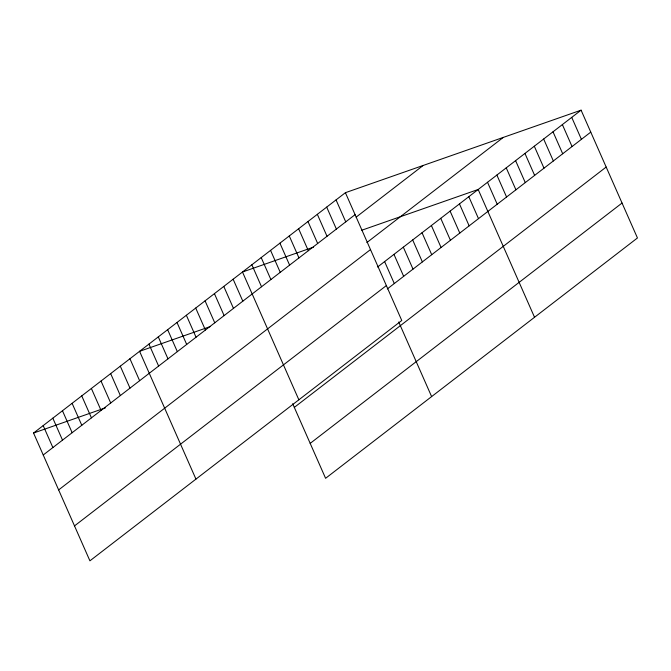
<?xml version="1.0" encoding="UTF-8"?>
<svg xmlns="http://www.w3.org/2000/svg" width="671" height="671" viewBox="0 0 671 671"><rect width="100%" height="100%" fill="white"/><g stroke="black" fill="none" stroke-linecap="round" stroke-linejoin="round"><path stroke-width="1.01" d="M345.406 192.694L401.77 320.495L89.914 560.83L33.55 433.03L345.406 192.694L581.086 110.17L637.45 237.97L325.594 478.306L292.69 403.716M43.238 454.988L355.093 214.653M356.133 217.136L423.183 165.46M366.869 242.55L503.309 137.404M58.637 489.914L370.493 249.578M377.597 266.991L581.086 110.17M74.515 525.896L386.37 285.569M387.284 288.949L590.765 132.128M294.317 407.389L606.173 167.054M310.187 443.38L622.042 203.045M313.466 247.154L242.491 272.007L298.863 399.807M361.744 230.245L478.171 189.482L534.535 317.282M210.551 326.467L139.585 351.319L195.949 479.111M33.55 433.03L105.49 407.842M571.726 117.383L581.413 139.342M562.373 124.596L572.053 146.546M553.013 131.801L562.701 153.76M543.661 139.014L553.349 160.965M534.309 146.219L543.988 168.178M524.948 153.433L534.636 175.391M515.596 160.646L525.276 182.596M506.236 167.851L515.924 189.809M496.884 175.064L506.563 197.022M487.523 182.277L497.211 204.227M468.819 196.695L478.498 218.645M459.459 203.9L469.146 225.859M450.107 211.113L459.786 233.072M440.746 218.327L450.434 240.277M431.394 225.531L441.073 247.49M422.034 232.745L431.721 254.695M412.682 239.95L422.361 261.908M403.321 247.163L413.009 269.121M393.969 254.376L403.657 276.326M384.617 261.581L394.296 283.539M398.725 321.996L431.621 396.595M336.054 199.908L345.733 221.858M326.693 207.113L336.381 229.071M317.341 214.326L327.02 236.284M307.989 221.539L317.668 243.489M298.629 228.744L308.316 250.702M289.276 235.957L298.956 257.907M279.916 243.162L289.604 265.12M270.564 250.375L280.243 272.334M261.204 257.589L270.891 279.539M251.851 264.793L261.531 286.752M233.139 279.211L242.827 301.17M223.787 286.425L233.466 308.383M214.426 293.638L224.114 315.588M205.074 300.843L214.754 322.801M195.714 308.056L205.401 330.015M186.362 315.269L196.041 337.219M177.001 322.474L186.689 344.433M167.649 329.687L177.329 351.638M158.297 336.892L167.976 358.851M148.937 344.106L158.624 366.064M129.939 358.742L139.627 380.7M120.302 366.173L129.989 388.132M110.665 373.604L120.344 395.555M101.027 381.027L110.707 402.986M91.382 388.459L101.069 410.417M81.745 395.89L91.432 417.84M72.107 403.313L81.787 425.271M62.47 410.744L72.149 432.703M52.824 418.176L62.512 440.126M43.187 425.599L52.875 447.557"/></g></svg>
